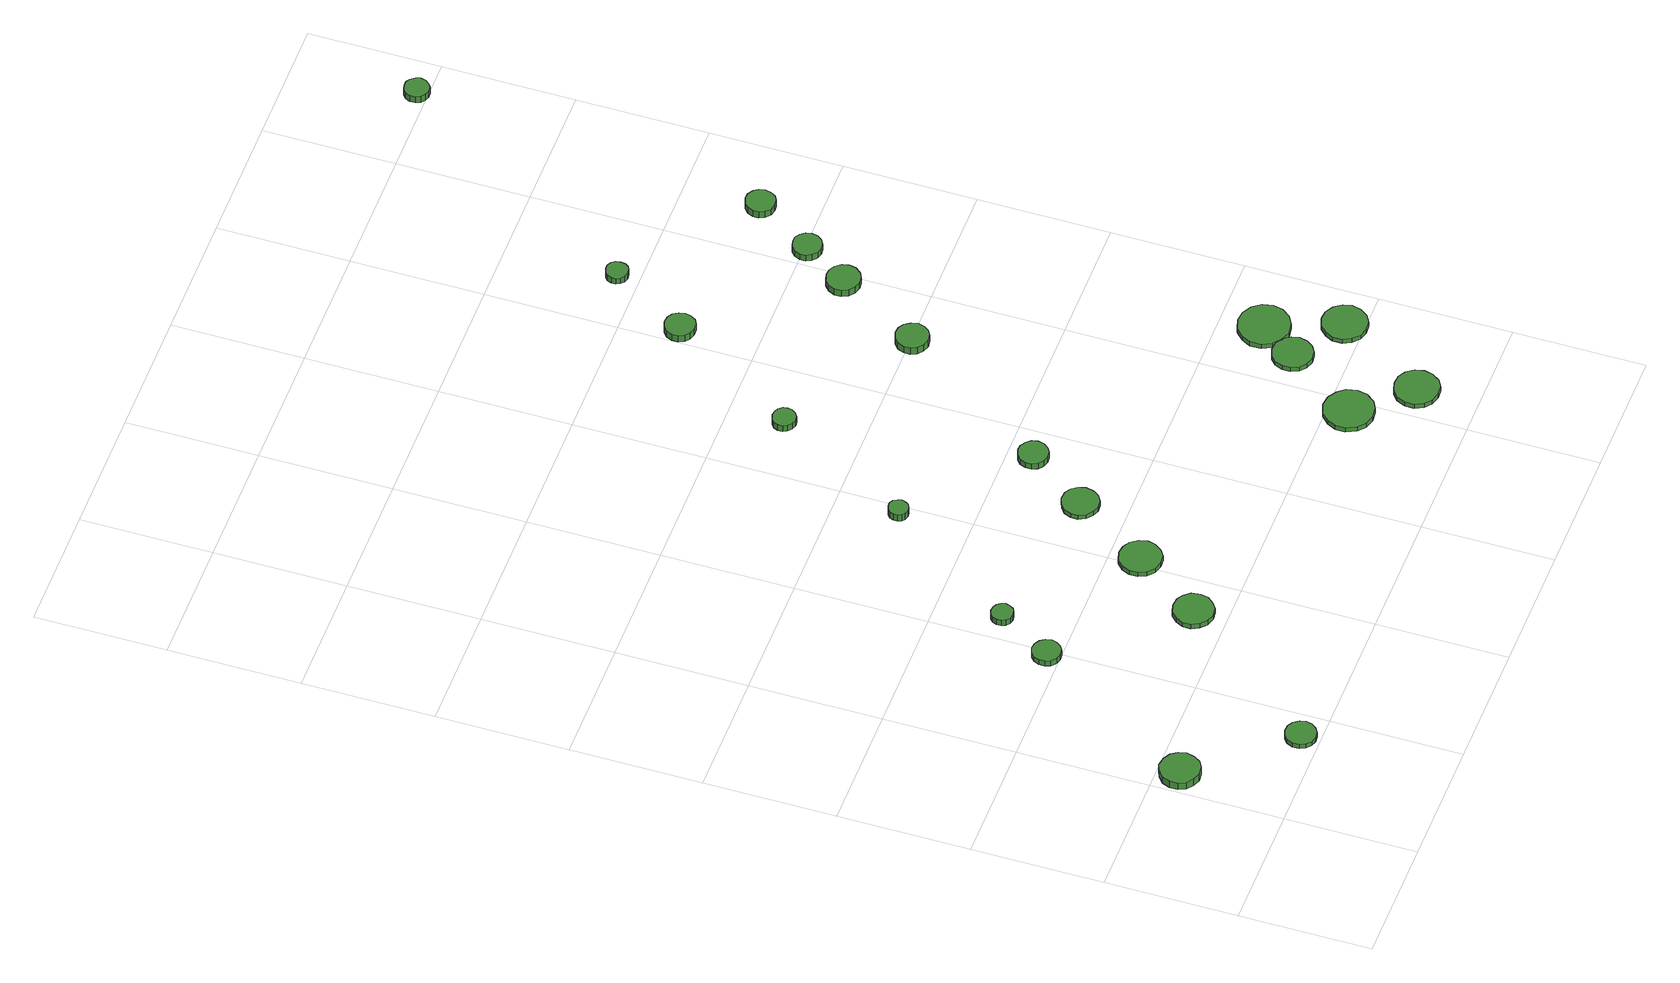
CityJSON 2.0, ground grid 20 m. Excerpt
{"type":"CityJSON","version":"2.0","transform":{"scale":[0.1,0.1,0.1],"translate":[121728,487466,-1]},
"CityObjects":{
"tree1":{"type":"SolitaryVegetationObject","attributes":{"function":"something"},"geometry":[{"type":"MultiSurface","lod":"1","boundaries":[[[0,1,2,3,4,5,6,7,8,9,10,11,12,13,14]],[[15,16,17,18,19,20,21,22,23,24,25,26,27,28,29]],[[0,29,28,1]],[[1,28,27,2]],[[2,27,26,3]],[[3,26,25,4]],[[4,25,24,5]],[[5,24,23,6]],[[6,23,22,7]],[[7,22,21,8]],[[8,21,20,9]],[[9,20,19,10]],[[10,19,18,11]],[[11,18,17,12]],[[12,17,16,13]],[[13,16,15,14]],[[14,15,29,0]]]}]},
"tree2":{"type":"SolitaryVegetationObject","attributes":{"function":"something"},"geometry":[{"type":"MultiSurface","lod":"1","boundaries":[[[30,31,32,33,34,35,36,37,38,39,40,41,42,43,44]],[[45,46,47,48,49,50,51,52,53,54,55,56,57,58,59]],[[30,59,58,31]],[[31,58,57,32]],[[32,57,56,33]],[[33,56,55,34]],[[34,55,54,35]],[[35,54,53,36]],[[36,53,52,37]],[[37,52,51,38]],[[38,51,50,39]],[[39,50,49,40]],[[40,49,48,41]],[[41,48,47,42]],[[42,47,46,43]],[[43,46,45,44]],[[44,45,59,30]]]}]},
"tree3":{"type":"SolitaryVegetationObject","attributes":{"function":"something"},"geometry":[{"type":"MultiSurface","lod":"1","boundaries":[[[60,61,62,63,64,65,66,67,68,69,70,71,72,73,74]],[[75,76,77,78,79,80,81,82,83,84,85,86,87,88,89]],[[60,89,88,61]],[[61,88,87,62]],[[62,87,86,63]],[[63,86,85,64]],[[64,85,84,65]],[[65,84,83,66]],[[66,83,82,67]],[[67,82,81,68]],[[68,81,80,69]],[[69,80,79,70]],[[70,79,78,71]],[[71,78,77,72]],[[72,77,76,73]],[[73,76,75,74]],[[74,75,89,60]]]}]},
"tree4":{"type":"SolitaryVegetationObject","attributes":{"function":"something"},"geometry":[{"type":"MultiSurface","lod":"1","boundaries":[[[90,91,92,93,94,95,96,97,98,99,100,101,102,103,104]],[[105,106,107,108,109,110,111,112,113,114,115,116,117,118,119]],[[90,119,118,91]],[[91,118,117,92]],[[92,117,116,93]],[[93,116,115,94]],[[94,115,114,95]],[[95,114,113,96]],[[96,113,112,97]],[[97,112,111,98]],[[98,111,110,99]],[[99,110,109,100]],[[100,109,108,101]],[[101,108,107,102]],[[102,107,106,103]],[[103,106,105,104]],[[104,105,119,90]]]}]},
"tree5":{"type":"SolitaryVegetationObject","attributes":{"function":"something"},"geometry":[{"type":"MultiSurface","lod":"1","boundaries":[[[120,121,122,123,124,125,126,127,128,129,130,131,132,133,134]],[[135,136,137,138,139,140,141,142,143,144,145,146,147,148,149]],[[120,149,148,121]],[[121,148,147,122]],[[122,147,146,123]],[[123,146,145,124]],[[124,145,144,125]],[[125,144,143,126]],[[126,143,142,127]],[[127,142,141,128]],[[128,141,140,129]],[[129,140,139,130]],[[130,139,138,131]],[[131,138,137,132]],[[132,137,136,133]],[[133,136,135,134]],[[134,135,149,120]]]}]},
"tree6":{"type":"SolitaryVegetationObject","attributes":{"function":"something"},"geometry":[{"type":"MultiSurface","lod":"1","boundaries":[[[150,151,152,153,154,155,156,157,158,159,160,161,162,163,164]],[[165,166,167,168,169,170,171,172,173,174,175,176,177,178,179]],[[150,179,178,151]],[[151,178,177,152]],[[152,177,176,153]],[[153,176,175,154]],[[154,175,174,155]],[[155,174,173,156]],[[156,173,172,157]],[[157,172,171,158]],[[158,171,170,159]],[[159,170,169,160]],[[160,169,168,161]],[[161,168,167,162]],[[162,167,166,163]],[[163,166,165,164]],[[164,165,179,150]]]}]},
"tree7":{"type":"SolitaryVegetationObject","attributes":{"function":"something"},"geometry":[{"type":"MultiSurface","lod":"1","boundaries":[[[180,181,182,183,184,185,186,187,188,189,190,191,192,193,194]],[[195,196,197,198,199,200,201,202,203,204,205,206,207,208,209]],[[180,209,208,181]],[[181,208,207,182]],[[182,207,206,183]],[[183,206,205,184]],[[184,205,204,185]],[[185,204,203,186]],[[186,203,202,187]],[[187,202,201,188]],[[188,201,200,189]],[[189,200,199,190]],[[190,199,198,191]],[[191,198,197,192]],[[192,197,196,193]],[[193,196,195,194]],[[194,195,209,180]]]}]},
"tree8":{"type":"SolitaryVegetationObject","attributes":{"function":"something"},"geometry":[{"type":"MultiSurface","lod":"1","boundaries":[[[210,211,212,213,214,215,216,217,218,219,220,221,222,223,224]],[[225,226,227,228,229,230,231,232,233,234,235,236,237,238,239]],[[210,239,238,211]],[[211,238,237,212]],[[212,237,236,213]],[[213,236,235,214]],[[214,235,234,215]],[[215,234,233,216]],[[216,233,232,217]],[[217,232,231,218]],[[218,231,230,219]],[[219,230,229,220]],[[220,229,228,221]],[[221,228,227,222]],[[222,227,226,223]],[[223,226,225,224]],[[224,225,239,210]]]}]},
"tree9":{"type":"SolitaryVegetationObject","attributes":{"function":"something"},"geometry":[{"type":"MultiSurface","lod":"1","boundaries":[[[240,241,242,243,244,245,246,247,248,249,250,251,252,253,254]],[[255,256,257,258,259,260,261,262,263,264,265,266,267,268,269]],[[240,269,268,241]],[[241,268,267,242]],[[242,267,266,243]],[[243,266,265,244]],[[244,265,264,245]],[[245,264,263,246]],[[246,263,262,247]],[[247,262,261,248]],[[248,261,260,249]],[[249,260,259,250]],[[250,259,258,251]],[[251,258,257,252]],[[252,257,256,253]],[[253,256,255,254]],[[254,255,269,240]]]}]},
"tree10":{"type":"SolitaryVegetationObject","attributes":{"function":"something"},"geometry":[{"type":"MultiSurface","lod":"1","boundaries":[[[270,271,272,273,274,275,276,277,278,279,280,281,282,283,284]],[[285,286,287,288,289,290,291,292,293,294,295,296,297,298,299]],[[270,299,298,271]],[[271,298,297,272]],[[272,297,296,273]],[[273,296,295,274]],[[274,295,294,275]],[[275,294,293,276]],[[276,293,292,277]],[[277,292,291,278]],[[278,291,290,279]],[[279,290,289,280]],[[280,289,288,281]],[[281,288,287,282]],[[282,287,286,283]],[[283,286,285,284]],[[284,285,299,270]]]}]},
"tree11":{"type":"SolitaryVegetationObject","attributes":{"function":"something"},"geometry":[{"type":"MultiSurface","lod":"1","boundaries":[[[300,301,302,303,304,305,306,307,308,309,310,311,312,313,314]],[[315,316,317,318,319,320,321,322,323,324,325,326,327,328,329]],[[300,329,328,301]],[[301,328,327,302]],[[302,327,326,303]],[[303,326,325,304]],[[304,325,324,305]],[[305,324,323,306]],[[306,323,322,307]],[[307,322,321,308]],[[308,321,320,309]],[[309,320,319,310]],[[310,319,318,311]],[[311,318,317,312]],[[312,317,316,313]],[[313,316,315,314]],[[314,315,329,300]]]}]},
"tree12":{"type":"SolitaryVegetationObject","attributes":{"function":"something"},"geometry":[{"type":"MultiSurface","lod":"1","boundaries":[[[330,331,332,333,334,335,336,337,338,339,340,341,342,343,344]],[[345,346,347,348,349,350,351,352,353,354,355,356,357,358,359]],[[330,359,358,331]],[[331,358,357,332]],[[332,357,356,333]],[[333,356,355,334]],[[334,355,354,335]],[[335,354,353,336]],[[336,353,352,337]],[[337,352,351,338]],[[338,351,350,339]],[[339,350,349,340]],[[340,349,348,341]],[[341,348,347,342]],[[342,347,346,343]],[[343,346,345,344]],[[344,345,359,330]]]}]},
"tree13":{"type":"SolitaryVegetationObject","attributes":{"function":"something"},"geometry":[{"type":"MultiSurface","lod":"1","boundaries":[[[360,361,362,363,364,365,366,367,368,369,370,371,372,373,374]],[[375,376,377,378,379,380,381,382,383,384,385,386,387,388,389]],[[360,389,388,361]],[[361,388,387,362]],[[362,387,386,363]],[[363,386,385,364]],[[364,385,384,365]],[[365,384,383,366]],[[366,383,382,367]],[[367,382,381,368]],[[368,381,380,369]],[[369,380,379,370]],[[370,379,378,371]],[[371,378,377,372]],[[372,377,376,373]],[[373,376,375,374]],[[374,375,389,360]]]}]},
"tree14":{"type":"SolitaryVegetationObject","attributes":{"function":"something"},"geometry":[{"type":"MultiSurface","lod":"1","boundaries":[[[390,391,392,393,394,395,396,397,398,399,400,401,402,403,404]],[[405,406,407,408,409,410,411,412,413,414,415,416,417,418,419]],[[390,419,418,391]],[[391,418,417,392]],[[392,417,416,393]],[[393,416,415,394]],[[394,415,414,395]],[[395,414,413,396]],[[396,413,412,397]],[[397,412,411,398]],[[398,411,410,399]],[[399,410,409,400]],[[400,409,408,401]],[[401,408,407,402]],[[402,407,406,403]],[[403,406,405,404]],[[404,405,419,390]]]}]},
"tree15":{"type":"SolitaryVegetationObject","attributes":{"function":"something"},"geometry":[{"type":"MultiSurface","lod":"1","boundaries":[[[420,421,422,423,424,425,426,427,428,429,430,431,432,433,434]],[[435,436,437,438,439,440,441,442,443,444,445,446,447,448,449]],[[420,449,448,421]],[[421,448,447,422]],[[422,447,446,423]],[[423,446,445,424]],[[424,445,444,425]],[[425,444,443,426]],[[426,443,442,427]],[[427,442,441,428]],[[428,441,440,429]],[[429,440,439,430]],[[430,439,438,431]],[[431,438,437,432]],[[432,437,436,433]],[[433,436,435,434]],[[434,435,449,420]]]}]},
"tree16":{"type":"SolitaryVegetationObject","attributes":{"function":"something"},"geometry":[{"type":"MultiSurface","lod":"1","boundaries":[[[450,451,452,453,454,455,456,457,458,459,460,461,462,463,464]],[[465,466,467,468,469,470,471,472,473,474,475,476,477,478,479]],[[450,479,478,451]],[[451,478,477,452]],[[452,477,476,453]],[[453,476,475,454]],[[454,475,474,455]],[[455,474,473,456]],[[456,473,472,457]],[[457,472,471,458]],[[458,471,470,459]],[[459,470,469,460]],[[460,469,468,461]],[[461,468,467,462]],[[462,467,466,463]],[[463,466,465,464]],[[464,465,479,450]]]}]},
"tree17":{"type":"SolitaryVegetationObject","attributes":{"function":"something"},"geometry":[{"type":"MultiSurface","lod":"1","boundaries":[[[480,481,482,483,484,485,486,487,488,489,490,491,492,493,494]],[[495,496,497,498,499,500,501,502,503,504,505,506,507,508,509]],[[480,509,508,481]],[[481,508,507,482]],[[482,507,506,483]],[[483,506,505,484]],[[484,505,504,485]],[[485,504,503,486]],[[486,503,502,487]],[[487,502,501,488]],[[488,501,500,489]],[[489,500,499,490]],[[490,499,498,491]],[[491,498,497,492]],[[492,497,496,493]],[[493,496,495,494]],[[494,495,509,480]]]}]},
"tree18":{"type":"SolitaryVegetationObject","attributes":{"function":"something"},"geometry":[{"type":"MultiSurface","lod":"1","boundaries":[[[510,511,512,513,514,515,516,517,518,519,520,521,522,523,524]],[[525,526,527,528,529,530,531,532,533,534,535,536,537,538,539]],[[510,539,538,511]],[[511,538,537,512]],[[512,537,536,513]],[[513,536,535,514]],[[514,535,534,515]],[[515,534,533,516]],[[516,533,532,517]],[[517,532,531,518]],[[518,531,530,519]],[[519,530,529,520]],[[520,529,528,521]],[[521,528,527,522]],[[522,527,526,523]],[[523,526,525,524]],[[524,525,539,510]]]}]},
"tree19":{"type":"SolitaryVegetationObject","attributes":{"function":"something"},"geometry":[{"type":"MultiSurface","lod":"1","boundaries":[[[540,541,542,543,544,545,546,547,548,549,550,551,552,553,554]],[[555,556,557,558,559,560,561,562,563,564,565,566,567,568,569]],[[540,569,568,541]],[[541,568,567,542]],[[542,567,566,543]],[[543,566,565,544]],[[544,565,564,545]],[[545,564,563,546]],[[546,563,562,547]],[[547,562,561,548]],[[548,561,560,549]],[[549,560,559,550]],[[550,559,558,551]],[[551,558,557,552]],[[552,557,556,553]],[[553,556,555,554]],[[554,555,569,540]]]}]},
"tree20":{"type":"SolitaryVegetationObject","attributes":{"function":"something"},"geometry":[{"type":"MultiSurface","lod":"1","boundaries":[[[570,571,572,573,574,575,576,577,578,579,580,581,582,583,584]],[[585,586,587,588,589,590,591,592,593,594,595,596,597,598,599]],[[570,599,598,571]],[[571,598,597,572]],[[572,597,596,573]],[[573,596,595,574]],[[574,595,594,575]],[[575,594,593,576]],[[576,593,592,577]],[[577,592,591,578]],[[578,591,590,579]],[[579,590,589,580]],[[580,589,588,581]],[[581,588,587,582]],[[582,587,586,583]],[[583,586,585,584]],[[584,585,599,570]]]}]},
"tree21":{"type":"SolitaryVegetationObject","attributes":{"function":"something"},"geometry":[{"type":"MultiSurface","lod":"1","boundaries":[[[600,601,602,603,604,605,606,607,608,609,610,611,612,613,614]],[[615,616,617,618,619,620,621,622,623,624,625,626,627,628,629]],[[600,629,628,601]],[[601,628,627,602]],[[602,627,626,603]],[[603,626,625,604]],[[604,625,624,605]],[[605,624,623,606]],[[606,623,622,607]],[[607,622,621,608]],[[608,621,620,609]],[[609,620,619,610]],[[610,619,618,611]],[[611,618,617,612]],[[612,617,616,613]],[[613,616,615,614]],[[614,615,629,600]]]}]},
"tree22":{"type":"SolitaryVegetationObject","attributes":{"function":"something"},"geometry":[{"type":"MultiSurface","lod":"1","boundaries":[[[630,631,632,633,634,635,636,637,638,639,640,641,642,643,644]],[[645,646,647,648,649,650,651,652,653,654,655,656,657,658,659]],[[630,659,658,631]],[[631,658,657,632]],[[632,657,656,633]],[[633,656,655,634]],[[634,655,654,635]],[[635,654,653,636]],[[636,653,652,637]],[[637,652,651,638]],[[638,651,650,639]],[[639,650,649,640]],[[640,649,648,641]],[[641,648,647,642]],[[642,647,646,643]],[[643,646,645,644]],[[644,645,659,630]]]}]}
},
"vertices":[
[64,167,21],[61,179,21],[54,189,21],[43,195,21],[30,197,21],[19,193,21],[9,184,21],[4,173,21],[4,160,21],[9,149,21],[19,141,21],[30,137,21],[43,138,21],[54,144,21],[61,155,21],[61,155,8],[54,144,8],[43,138,8],[30,137,8],[19,141,8],[9,149,8],[4,160,8],[4,173,8],[9,184,8],[19,193,8],[30,197,8],[43,195,8],[54,189,8],[61,179,8],[64,167,8],
[182,29,15],[180,38,15],[174,46,15],[166,51,15],[156,52,15],[147,49,15],[140,43,15],[136,34,15],[136,24,15],[140,15,15],[147,9,15],[156,6,15],[166,7,15],[174,12,15],[180,20,15],[180,20,7],[174,12,7],[166,7,7],[156,6,7],[147,9,7],[140,15,7],[136,24,7],[136,34,7],[140,43,7],[147,49,7],[156,52,7],[166,51,7],[174,46,7],[180,38,7],[182,29,7],
[214,420,17],[212,429,17],[207,436,17],[199,441,17],[190,442,17],[182,439,17],[175,433,17],[172,425,17],[172,416,17],[175,408,17],[182,402,17],[190,399,17],[199,400,17],[207,405,17],[212,412,17],[212,412,7],[207,405,7],[199,400,7],[190,399,7],[182,402,7],[175,408,7],[172,416,7],[172,425,7],[175,433,7],[182,439,7],[190,442,7],[199,441,7],[207,436,7],[212,429,7],[214,420,7],
[259,504,18],[257,510,18],[253,516,18],[247,519,18],[240,520,18],[234,518,18],[229,513,18],[226,507,18],[226,500,18],[229,494,18],[234,489,18],[240,487,18],[247,488,18],[253,491,18],[257,497,18],[257,497,7],[253,491,7],[247,488,7],[240,487,7],[234,489,7],[229,494,7],[226,500,7],[226,507,7],[229,513,7],[234,518,7],[240,520,7],[247,519,7],[253,516,7],[257,510,7],[259,504,7],
[367,250,16],[365,263,16],[357,273,16],[347,279,16],[334,280,16],[322,277,16],[313,268,16],[307,257,16],[307,244,16],[313,233,16],[322,224,16],[334,220,16],[347,221,16],[357,228,16],[365,238,16],[365,238,7],[357,228,7],[347,221,7],[334,220,7],[322,224,7],[313,233,7],[307,244,7],[307,257,7],[313,268,7],[322,277,7],[334,280,7],[347,279,7],[357,273,7],[365,263,7],[367,250,7],
[442,354,15],[439,367,15],[431,378,15],[420,384,15],[407,386,15],[394,382,15],[384,373,15],[379,361,15],[379,348,15],[384,336,15],[394,327,15],[407,323,15],[420,324,15],[431,331,15],[439,342,15],[439,342,7],[431,331,7],[420,324,7],[407,323,7],[394,327,7],[384,336,7],[379,348,7],[379,361,7],[384,373,7],[394,382,7],[407,386,7],[420,384,7],[431,378,7],[439,367,7],[442,354,7],
[396,706,25],[394,712,25],[391,718,25],[385,721,25],[379,721,25],[373,719,25],[368,715,25],[366,709,25],[366,703,25],[368,697,25],[373,693,25],[379,691,25],[385,692,25],[391,695,25],[394,700,25],[394,700,13],[391,695,13],[385,692,13],[379,691,13],[373,693,13],[368,697,13],[366,703,13],[366,709,13],[368,715,13],[373,719,13],[379,721,13],[385,721,13],[391,718,13],[394,712,13],[396,706,13],
[512,470,15],[509,481,15],[503,490,15],[493,496,15],[481,497,15],[471,493,15],[462,486,15],[457,475,15],[457,464,15],[462,453,15],[471,446,15],[481,442,15],[493,443,15],[503,449,15],[509,458,15],[509,458,7],[503,449,7],[493,443,7],[481,442,7],[471,446,7],[462,453,7],[457,464,7],[457,475,7],[462,486,7],[471,493,7],[481,497,7],[493,496,7],[503,490,7],[509,481,7],[512,470,7],
[573,563,18],[571,572,18],[565,579,18],[557,584,18],[548,585,18],[539,582,18],[532,576,18],[528,567,18],[528,558,18],[532,549,18],[539,543,18],[548,540,18],[557,541,18],[565,546,18],[571,553,18],[571,553,7],[565,546,7],[557,541,7],[548,540,7],[539,543,7],[532,549,7],[528,558,7],[528,567,7],[532,576,7],[539,582,7],[548,585,7],[557,584,7],[565,579,7],[571,572,7],[573,563,7],
[515,917,23],[514,924,23],[509,930,23],[503,933,23],[496,934,23],[489,932,23],[483,927,23],[480,920,23],[480,913,23],[483,907,23],[489,902,23],[496,899,23],[503,900,23],[509,904,23],[514,910,23],[514,910,11],[509,904,11],[503,900,11],[496,899,11],[489,902,11],[483,907,11],[480,913,11],[480,920,11],[483,927,11],[489,932,11],[496,934,11],[503,933,11],[509,930,11],[514,924,11],[515,917,11],
[815,168,15],[812,184,15],[802,196,15],[789,204,15],[773,206,15],[758,201,15],[747,190,15],[740,176,15],[740,161,15],[747,146,15],[758,136,15],[773,131,15],[789,133,15],[802,140,15],[812,153,15],[812,153,7],[802,140,7],[789,133,7],[773,131,7],[758,136,7],[747,146,7],[740,161,7],[740,176,7],[747,190,7],[758,201,7],[773,206,7],[789,204,7],[802,196,7],[812,184,7],[815,168,7],
[882,91,15],[879,105,15],[871,116,15],[859,123,15],[845,124,15],[831,120,15],[821,111,15],[815,98,15],[815,84,15],[821,71,15],[831,62,15],[845,58,15],[859,59,15],[871,66,15],[879,78,15],[879,78,7],[871,66,7],[859,59,7],[845,58,7],[831,62,7],[821,71,7],[815,84,7],[815,98,7],[821,111,7],[831,120,7],[845,124,7],[859,123,7],[871,116,7],[879,105,7],[882,91,7],
[886,279,15],[883,291,15],[876,302,15],[865,308,15],[852,309,15],[840,305,15],[831,297,15],[826,285,15],[826,273,15],[831,261,15],[840,253,15],[852,249,15],[865,250,15],[876,257,15],[883,267,15],[883,267,7],[876,257,7],[865,250,7],[852,249,7],[840,253,7],[831,261,7],[826,273,7],[826,285,7],[831,297,7],[840,305,7],[852,309,7],[865,308,7],[876,302,7],[883,291,7],[886,279,7],
[728,795,26],[725,805,26],[719,814,26],[711,819,26],[701,820,26],[691,817,26],[683,810,26],[679,800,26],[679,790,26],[683,781,26],[691,774,26],[701,771,26],[711,772,26],[719,777,26],[725,785,26],[725,785,13],[719,777,13],[711,772,13],[701,771,13],[691,774,13],[683,781,13],[679,790,13],[679,800,13],[683,810,13],[691,817,13],[701,820,13],[711,819,13],[719,814,13],[725,805,13],[728,795,13],
[646,1115,19],[644,1124,19],[639,1132,19],[631,1137,19],[621,1138,19],[612,1135,19],[605,1129,19],[601,1120,19],[601,1110,19],[605,1102,19],[612,1096,19],[621,1093,19],[631,1094,19],[639,1098,19],[644,1106,19],[644,1106,7],[639,1098,7],[631,1094,7],[621,1093,7],[612,1096,7],[605,1102,7],[601,1110,7],[601,1120,7],[605,1129,7],[612,1135,7],[621,1138,7],[631,1137,7],[639,1132,7],[644,1124,7],[646,1115,7],
[932,334,16],[929,350,16],[919,363,16],[905,371,16],[889,373,16],[874,368,16],[862,357,16],[855,343,16],[855,326,16],[862,312,16],[874,301,16],[889,296,16],[905,298,16],[919,306,16],[929,319,16],[929,319,7],[919,306,7],[905,298,7],[889,296,7],[874,301,7],[862,312,7],[855,326,7],[855,343,7],[862,357,7],[874,368,7],[889,373,7],[905,371,7],[919,363,7],[929,350,7],[932,334,7],
[969,229,15],[966,242,15],[957,254,15],[945,261,15],[931,262,15],[918,258,15],[908,248,15],[902,236,15],[902,221,15],[908,209,15],[918,199,15],[931,195,15],[945,196,15],[957,203,15],[966,215,15],[966,215,7],[957,203,7],[945,196,7],[931,195,7],[918,199,7],[908,209,7],[902,221,7],[902,236,7],[908,248,7],[918,258,7],[931,262,7],[945,261,7],[957,254,7],[966,242,7],[969,229,7],
[810,926,19],[808,936,19],[801,945,19],[792,950,19],[782,951,19],[772,948,19],[764,941,19],[759,931,19],[759,921,19],[764,911,19],[772,904,19],[782,901,19],[792,902,19],[801,907,19],[808,916,19],[808,916,7],[801,907,7],[792,902,7],[782,901,7],[772,904,7],[764,911,7],[759,921,7],[759,931,7],[764,941,7],[772,948,7],[782,951,7],[792,950,7],[801,945,7],[808,936,7],[810,926,7],
[711,1234,19],[710,1241,19],[706,1246,19],[700,1250,19],[693,1250,19],[686,1248,19],[681,1244,19],[678,1237,19],[678,1230,19],[681,1224,19],[686,1219,19],[693,1217,19],[700,1218,19],[706,1221,19],[710,1227,19],[710,1227,8],[706,1221,8],[700,1218,8],[693,1217,8],[686,1219,8],[681,1224,8],[678,1230,8],[678,1237,8],[681,1244,8],[686,1248,8],[693,1250,8],[700,1250,8],[706,1246,8],[710,1241,8],[711,1234,8],
[852,996,18],[850,1005,18],[845,1012,18],[837,1017,18],[828,1017,18],[820,1015,18],[813,1009,18],[809,1000,18],[809,991,18],[813,983,18],[820,977,18],[828,974,18],[837,975,18],[845,980,18],[850,987,18],[850,987,6],[845,980,6],[837,975,6],[828,974,6],[820,977,6],[813,983,6],[809,991,6],[809,1000,6],[813,1009,6],[820,1015,6],[828,1017,6],[837,1017,6],[845,1012,6],[850,1005,6],[852,996,6],
[911,1086,18],[909,1095,18],[904,1102,18],[896,1107,18],[887,1108,18],[878,1105,18],[871,1099,18],[867,1090,18],[867,1081,18],[871,1073,18],[878,1066,18],[887,1064,18],[896,1065,18],[904,1069,18],[909,1077,18],[909,1077,6],[904,1069,6],[896,1065,6],[887,1064,6],[878,1066,6],[871,1073,6],[867,1081,6],[867,1090,6],[871,1099,6],[878,1105,6],[887,1108,6],[896,1107,6],[904,1102,6],[909,1095,6],[911,1086,6],
[953,1615,25],[951,1622,25],[946,1629,25],[940,1633,25],[932,1633,25],[925,1631,25],[919,1626,25],[916,1619,25],[916,1611,25],[919,1604,25],[925,1599,25],[932,1596,25],[940,1597,25],[946,1601,25],[951,1607,25],[951,1607,13],[946,1601,13],[940,1597,13],[932,1596,13],[925,1599,13],[919,1604,13],[916,1611,13],[916,1619,13],[919,1626,13],[925,1631,13],[932,1633,13],[940,1633,13],[946,1629,13],[951,1622,13],[953,1615,13]
]}
